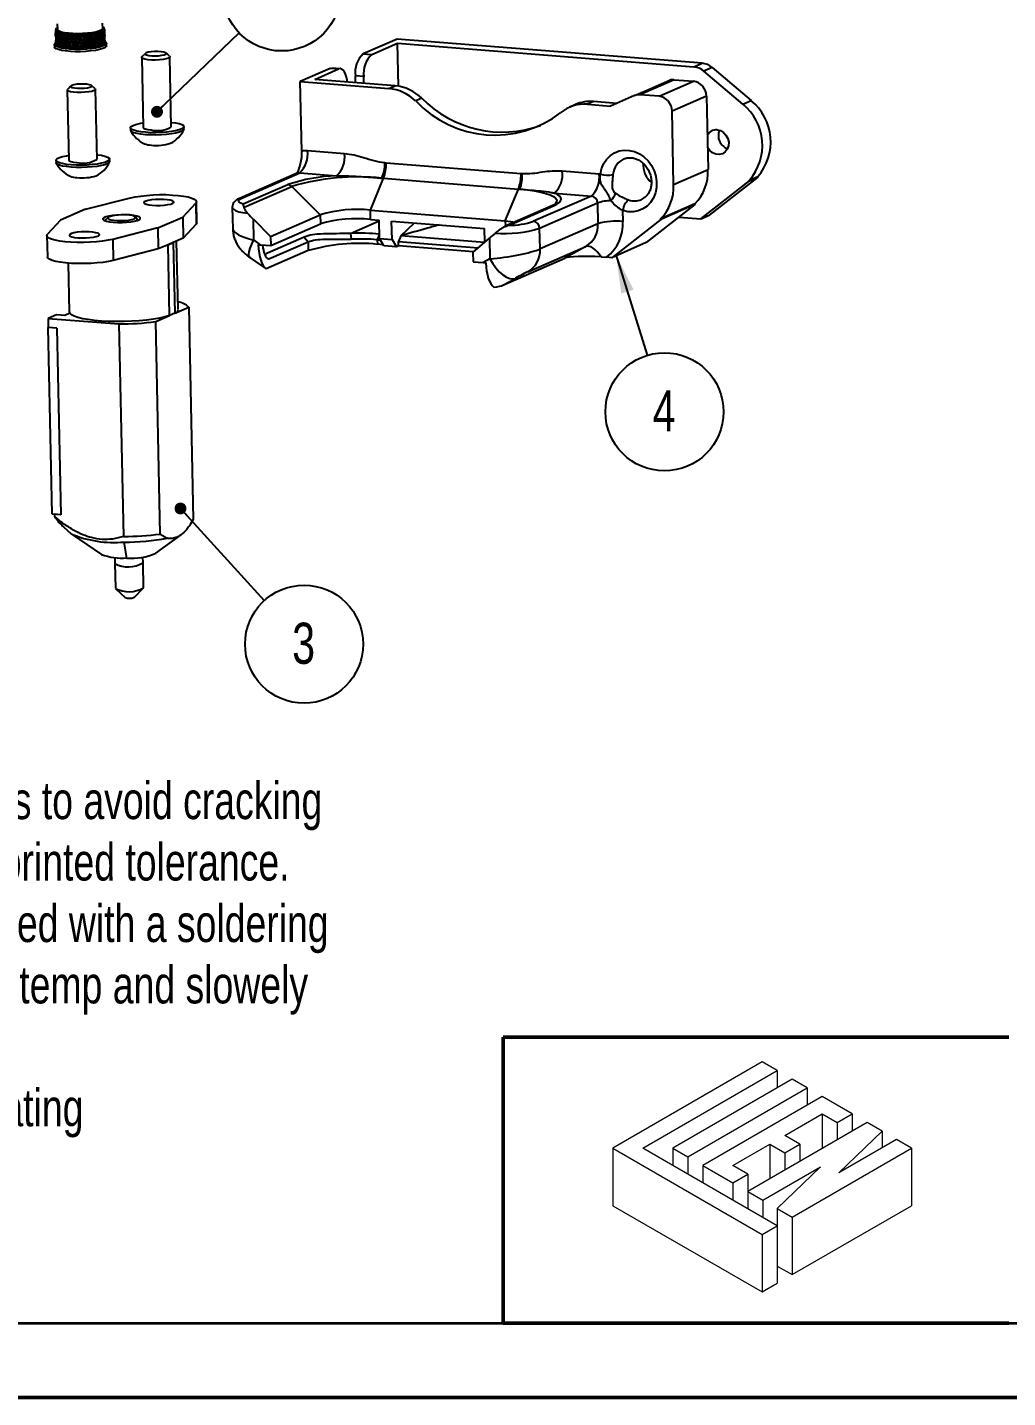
# Model space of a CAD drawing. Header units: millimetres. Extents: x 0 to 279, y 0 to 216.
# Drawn here: x 82.6 to 166.1, y 0 to 116.7 of the extents above; entities that cross this region are included whole.
import ezdxf

# ---------------------------------------------------------------- set-up
doc = ezdxf.new("R2010")
doc.units = ezdxf.units.MM
doc.layers.add('PAGE_BORDER', color=7, linetype='Continuous')
doc.layers.add('TITLE_BLOCK_BORDER', color=7, linetype='Continuous')
doc.styles.add('SLDTEXTSTYLE0', font='TXT', dxfattribs={"width": 0.75})
doc.dimstyles.new('SLDDIMSTYLE0', dxfattribs={"dimtxt": 0.18, "dimasz": 1.016, "dimexe": 0, "dimexo": 0.0625, "dimgap": 0, "dimtad": 0, "dimtih": 1, "dimtoh": 1, "dimdec": 0, "dimrnd": 1e-09, "dimzin": 0, "dimdsep": 46, "dimtxsty": 'Standard', "dimblk1": 'DOT', "dimblk2": 'DOT', "dimsah": 1, "dimcen": 0.09, "dimadec": 0, "dimazin": 0, "dimtfac": 1.016, "dimtdec": 0, "dimtofl": 0, "dimtmove": 0, "dimatfit": 3, "dimldrblk": 'DOT', "dimfxl": 1, "dimfrac": 2, "dimtolj": 1, "dimtzin": 0, "dimarcsym": 0})
doc.dimstyles.new('SLDDIMSTYLE1', dxfattribs={"dimtxt": 0.18, "dimasz": 3.302, "dimexe": 0, "dimexo": 0.0625, "dimgap": 0, "dimtad": 0, "dimtih": 1, "dimtoh": 1, "dimdec": 0, "dimrnd": 1e-09, "dimzin": 0, "dimdsep": 46, "dimtxsty": 'Standard', "dimsah": 1, "dimcen": 0.09, "dimadec": 0, "dimazin": 0, "dimtfac": 3.302, "dimtdec": 0, "dimtofl": 0, "dimtmove": 0, "dimatfit": 3, "dimfxl": 1, "dimfrac": 2, "dimtolj": 1, "dimtzin": 0, "dimarcsym": 0})

# ---------------------------------------------------------------- blocks, each defined once
blk = doc.blocks.new('Lien3D Logo')
at = {"color": 7, "linetype": 'Continuous', "lineweight": 18}
for p, q in [((10.607, 16.329), (0, 10.206)), ((2.128, 10.206), (11.67, 15.715)), ((11.67, 15.715), (10.607, 16.329)), ((11.67, 15.715), (11.67, 14.486)), ((12.734, 15.101), (4.255, 10.206)), ((13.798, 14.486), (12.734, 15.101)), ((5.319, 9.592), (13.798, 14.486)), ((14.862, 13.872), (6.383, 8.977)), ((13.798, 14.486), (13.798, 13.258)), ((16.99, 12.644), (14.862, 13.872)), ((18.054, 12.03), (9.575, 7.135)), ((12.218, 11.118), (14.862, 12.644)), ((14.862, 12.644), (15.926, 12.03)), ((14.862, 12.644), (14.862, 10.187)), ((15.926, 12.03), (16.99, 12.644)), ((15.926, 12.03), (15.926, 10.801)), ((16.99, 12.644), (16.99, 11.416)), ((19.118, 11.416), (18.054, 12.03)), ((13.282, 10.504), (12.218, 11.118)), ((16.039, 8.447), (19.118, 11.416)), ((20.149, 10.82), (16.039, 8.447)), ((19.118, 11.416), (19.118, 10.224)), ((21.213, 10.206), (20.149, 10.82)), ((0, 10.206), (0, 6.123)), ((0, 10.206), (10.607, 4.083)), ((11.67, 4.697), (2.128, 10.206)), ((4.255, 10.206), (4.255, 8.977)), ((4.255, 10.206), (5.319, 9.592)), ((8.511, 8.977), (11.155, 10.504)), ((11.155, 10.504), (12.218, 9.889)), ((11.155, 10.504), (11.155, 8.047)), ((12.218, 9.889), (13.282, 10.504)), ((12.218, 9.889), (12.218, 8.661)), ((12.734, 5.311), (21.213, 10.206)), ((13.282, 10.504), (13.282, 9.275)), ((21.213, 10.206), (21.213, 6.123)), ((5.319, 9.592), (5.319, 8.363)), ((6.383, 8.977), (8.511, 7.749)), ((6.383, 8.977), (6.383, 7.749)), ((9.575, 8.363), (8.511, 8.977)), ((10.639, 6.521), (14.749, 8.893)), ((14.749, 8.893), (11.67, 5.925)), ((8.511, 7.749), (9.575, 8.363)), ((9.575, 8.363), (9.575, 7.135)), ((8.511, 7.749), (8.511, 6.521)), ((9.575, 7.135), (10.639, 6.521)), ((9.575, 7.135), (9.575, 5.907)), ((0, 6.123), (10.607, 0)), ((10.639, 6.521), (10.639, 5.293)), ((11.67, 5.925), (12.734, 5.311)), ((11.67, 5.925), (11.67, 4.697)), ((12.734, 1.228), (21.213, 6.123)), ((12.734, 5.311), (12.734, 1.228)), ((10.607, 4.083), (11.67, 4.697)), ((10.607, 4.083), (10.607, 0)), ((11.67, 4.697), (11.67, 0.614)), ((11.67, 1.842), (12.734, 1.228)), ((10.607, 0), (11.67, 0.614))]:
    blk.add_line(p, q, dxfattribs=at)
blk = doc.blocks.new('SW_NOTE_54')
at = {"layer": 'TITLE_BLOCK_BORDER', "color": 0, "char_height": 3.175, "attachment_point": 1, "style": 'SLDTEXTSTYLE0'}
for s, insert in [('\\LNotes:', (0, 4.09)), ('* Take care pressing in Part# 6 (2032N24)bushings to avoid cracking', (0, -1.14)), ('the plastic. Should be a press fit depending on printed tolerance.', (3.57, -6.37)), ('* Part# 9 (94180A333) heat set inserts to be installed with a soldering', (0, -11.61)), ('iron. Place insert onto soldering iron tip at a low temp and slowely', (3.57, -16.84)), ('press into the hole until flush.', (3.57, -22.07)), ('* Part# 5 (430200801) has associated pins and mating', (0, -27.31)), ('connector (See overall printer BOM)', (2.38, -32.54))]:
    blk.add_mtext(s, dxfattribs=dict(at, insert=insert))
blk = doc.blocks.new('SW_NOTE_56')
at = {"layer": 'TITLE_BLOCK_BORDER', "color": 0}
blk.add_circle((1.48, -4.81), 5.03, dxfattribs=at)
at = {"layer": 'TITLE_BLOCK_BORDER', "color": 0, "insert": (1.45, -2.98), "char_height": 3.5, "attachment_point": 2, "style": 'SLDTEXTSTYLE0'}
blk.add_mtext('4', dxfattribs=at)
blk = doc.blocks.new('SW_NOTE_63')
at = {"layer": 'TITLE_BLOCK_BORDER', "color": 0}
blk.add_circle((3.39, -3.72), 5.03, dxfattribs=at)
at = {"layer": 'TITLE_BLOCK_BORDER', "color": 0, "insert": (3.35, -1.89), "char_height": 3.5, "attachment_point": 2, "style": 'SLDTEXTSTYLE0'}
blk.add_mtext('3', dxfattribs=at)
blk = doc.blocks.new('_DOT')
at = {"color": 0, "linetype": 'ByBlock', "lineweight": -2}
blk.add_line((-0.5, 0), (-1, 0), dxfattribs=at)
at = {"color": 0, "linetype": 'ByBlock', "const_width": 0.5}
blk.add_lwpolyline([(-0.25, 0, 1), (0.25, 0, 1)], format="xyb", close=True, dxfattribs=at)
blk = doc.blocks.new('SW_NOTE_64')
at = {"layer": 'TITLE_BLOCK_BORDER', "color": 0}
blk.add_circle((3.63, 3.49), 5.03, dxfattribs=at)
at = {"layer": 'TITLE_BLOCK_BORDER', "color": 0, "insert": (3.56, 5.31), "char_height": 3.5, "attachment_point": 2, "style": 'SLDTEXTSTYLE0'}
blk.add_mtext('10', dxfattribs=at)

msp = doc.modelspace()

# ---------------------------------------------------------------- linework, layer by layer
at = {"color": 7, "linetype": 'Continuous', "lineweight": 25}
for p, q in [((85.11, 117.03), (85.12, 116.56)), ((88.98, 116.64), (88.97, 117.09)), ((84.96, 116.57), (85.07, 116.59)), ((84.96, 116.55), (84.96, 116.42)), ((85.07, 116.52), (84.96, 116.54)), ((84.96, 116.54), (84.96, 116.42)), ((84.97, 115.94), (84.98, 115.57)), ((85.07, 116.59), (84.98, 116.62)), ((84.98, 116.5), (85.07, 116.52)), ((85.13, 116.46), (85, 116.47)), ((85.01, 116.65), (85.12, 116.66)), ((85.05, 116.43), (85.13, 116.46)), ((85.12, 116.67), (85.06, 116.69)), ((85.24, 116.39), (85.11, 116.4)), ((85.19, 116.36), (85.24, 116.39)), ((85.42, 116.33), (85.27, 116.34)), ((85.39, 116.3), (85.42, 116.33)), ((85.64, 116.28), (85.49, 116.28)), ((85.58, 116.06), (85.56, 116)), ((85.58, 116.06), (85.64, 116.28)), ((85.6, 115.21), (85.9, 116.24)), ((85.64, 116.25), (85.64, 116.28)), ((85.9, 116.24), (85.76, 116.23)), ((85.79, 114.99), (86.2, 116.21)), ((85.92, 116.21), (85.9, 116.24)), ((86.2, 116.21), (86.06, 116.2)), ((86.08, 114.96), (86.52, 116.2)), ((86.25, 116.19), (86.2, 116.21)), ((86.39, 114.93), (86.86, 116.19)), ((86.52, 116.2), (86.4, 116.18)), ((86.6, 116.17), (86.52, 116.2)), ((86.72, 114.92), (87.21, 116.2)), ((86.86, 116.19), (86.75, 116.17)), ((86.96, 116.17), (86.86, 116.19)), ((87.07, 114.92), (87.55, 116.21)), ((87.21, 116.2), (87.12, 116.17)), ((87.32, 116.18), (87.21, 116.2)), ((87.41, 114.93), (87.88, 116.24)), ((87.55, 116.21), (87.48, 116.19)), ((87.68, 116.2), (87.55, 116.21)), ((87.75, 114.96), (88.18, 116.29)), ((87.88, 116.24), (87.83, 116.22)), ((88.01, 116.24), (87.88, 116.24)), ((88.06, 114.99), (88.37, 116.08)), ((88.18, 116.29), (88.15, 116.26)), ((88.32, 116.28), (88.18, 116.29)), ((88.59, 116.34), (88.44, 116.34)), ((88.44, 116.34), (88.44, 116.31)), ((88.81, 116.4), (88.67, 116.39)), ((88.67, 116.39), (88.69, 116.37)), ((88.98, 116.47), (88.84, 116.46)), ((88.84, 116.46), (88.89, 116.43)), ((89.09, 116.55), (88.96, 116.53)), ((88.96, 116.53), (89.04, 116.5)), ((88.98, 116.74), (89.1, 116.73)), ((89.12, 116.69), (89.03, 116.67)), ((89.03, 116.67), (89.14, 116.65)), ((89.14, 116.62), (89.03, 116.6)), ((89.03, 116.6), (89.12, 116.58)), ((89.14, 116.51), (89.14, 116.64)), ((89.16, 115.66), (89.15, 116.03)), ((89.16, 115.66), (89.17, 115.35)), ((114.07, 115.75), (111.17, 114.48)), ((140.05, 113.68), (114.07, 115.75)), ((84.85, 115.28), (84.86, 115.08)), ((85.15, 115.16), (85.08, 115.16)), ((85.35, 115.09), (85.21, 115.1)), ((85.55, 115.04), (85.4, 115.04)), ((85.59, 115.21), (85.58, 115.15)), ((85.79, 114.99), (85.65, 114.99)), ((85.8, 114.96), (85.79, 114.99)), ((86.08, 114.96), (85.93, 114.95)), ((86.11, 114.93), (86.08, 114.96)), ((86.39, 114.93), (86.26, 114.92)), ((86.45, 114.91), (86.39, 114.93)), ((86.72, 114.92), (86.6, 114.9)), ((86.81, 114.9), (86.72, 114.92)), ((87.07, 114.92), (86.96, 114.9)), ((87.17, 114.9), (87.07, 114.92)), ((87.41, 114.93), (87.33, 114.91)), ((87.53, 114.92), (87.41, 114.93)), ((87.75, 114.96), (87.68, 114.93)), ((87.88, 114.95), (87.75, 114.96)), ((88.06, 114.99), (88.02, 114.96)), ((88.2, 114.99), (88.06, 114.99)), ((88.35, 115.04), (88.33, 115.01)), ((88.35, 115.04), (88.39, 115.23)), ((88.49, 115.04), (88.35, 115.04)), ((88.74, 115.1), (88.59, 115.09)), ((88.93, 115.17), (88.83, 115.16)), ((89.07, 115.24), (89, 115.23)), ((89.3, 115.17), (89.3, 115.37)), ((92.61, 114.52), (92.32, 114.23)), ((94.67, 114.28), (94.37, 114.56)), ((111.17, 114.48), (111.89, 114.43)), ((111.89, 114.43), (114.09, 115.39)), ((114.16, 111.73), (114.09, 115.39)), ((114.09, 115.39), (139.34, 113.37)), ((92.3, 114.18), (92.42, 108.21)), ((94.82, 108.26), (94.69, 114.23)), ((108.35, 113.25), (105.8, 112.14)), ((109.07, 113.2), (108.35, 113.25)), ((109.23, 113.22), (108.51, 113.28)), ((139.34, 113.37), (140.05, 113.68)), ((140.89, 113.32), (140.19, 113.01)), ((140.89, 113.32), (144.21, 110.5)), ((105.93, 106.19), (105.8, 112.14)), ((105.8, 112.14), (113.35, 111.54)), ((107.05, 112.31), (109.07, 113.2)), ((113.88, 111.77), (107.05, 112.31)), ((111.21, 112.55), (110.5, 112.61)), ((110.51, 112.04), (110.5, 112.61)), ((111.23, 111.98), (111.21, 112.55)), ((137.66, 112.28), (134.74, 111)), ((134.89, 111.19), (137.29, 112.23)), ((136.38, 110.87), (139.3, 112.15)), ((137.66, 112.28), (139.3, 112.15)), ((143.51, 110.19), (140.19, 113.01)), ((85.96, 111.41), (86.09, 105.44)), ((86.27, 111.75), (85.98, 111.46)), ((88.33, 111.51), (88.03, 111.79)), ((88.49, 105.49), (88.36, 111.46)), ((113.35, 111.54), (113.88, 111.77)), ((134.29, 110.93), (132.24, 110.03)), ((134.29, 110.93), (134.81, 111.16)), ((136.38, 110.87), (134.74, 111)), ((116.16, 110.71), (115.64, 110.48)), ((129.27, 110.17), (128.74, 109.94)), ((130.79, 110.42), (130.26, 110.19)), ((130.26, 110.19), (132.24, 110.03)), ((132.77, 110.26), (130.79, 110.42)), ((140.4, 110.89), (137.48, 109.61)), ((140.4, 110.89), (140.54, 104.62)), ((143.51, 110.19), (144.21, 110.5)), ((137.61, 103.35), (137.48, 109.61)), ((91.34, 108.19), (91.35, 107.99)), ((95.9, 108.09), (95.9, 108.28)), ((85.01, 105.42), (85.01, 105.22)), ((89.57, 105.32), (89.56, 105.51)), ((109.57, 105.97), (106.43, 106.23)), ((113.12, 105.18), (113.01, 105.19)), ((124.61, 104.27), (113.12, 105.18)), ((105.54, 104.32), (100.62, 102.16)), ((100.83, 102.2), (105.76, 104.35)), ((105.76, 104.35), (108.9, 104.1)), ((124.71, 104.26), (124.61, 104.27)), ((131.28, 104.24), (128.13, 104.49)), ((137.61, 103.35), (140.54, 104.62)), ((144.78, 103.97), (140.63, 100.74)), ((144.07, 103.73), (144.78, 104.04)), ((144.07, 103.67), (144.78, 103.97)), ((144.78, 104.04), (144.78, 103.97)), ((104.75, 103.34), (100.95, 101.68)), ((101.02, 101.41), (105.08, 103.18)), ((107.5, 100.78), (105.08, 103.18)), ((111.78, 101.16), (112.9, 103.89)), ((112.77, 103.9), (112.9, 103.89)), ((112.9, 103.89), (124.39, 102.97)), ((123.27, 100.25), (124.39, 102.97)), ((124.39, 102.97), (124.52, 102.96)), ((139.93, 100.43), (144.07, 103.67)), ((144.07, 103.67), (144.07, 103.73)), ((87.5, 101.24), (91.35, 102.21)), ((95.79, 100.58), (96.9, 101.77)), ((96.9, 101.77), (96.94, 99.97)), ((96.99, 100.1), (96.96, 101.9)), ((130.61, 102.37), (125.68, 100.22)), ((126.19, 99.63), (131.12, 101.78)), ((127.46, 102.62), (130.61, 102.37)), ((127.52, 101.7), (127.49, 101.68)), ((131.12, 101.78), (131.16, 100.01)), ((139.43, 101.64), (135.28, 98.4)), ((139.43, 101.7), (136.51, 100.42)), ((139.43, 101.64), (136.51, 100.36)), ((139.43, 101.7), (139.43, 101.64)), ((87.5, 101.24), (85.39, 100.32)), ((89.43, 100.55), (89.19, 100.31)), ((91.87, 100.48), (91.74, 100.6)), ((93.67, 99.66), (95.79, 100.58)), ((95.79, 100.58), (95.82, 98.78)), ((100.01, 101.39), (100.05, 99.58)), ((103.28, 98.93), (107.5, 100.78)), ((107.5, 100.78), (107.52, 99.99)), ((111.78, 101.16), (123.27, 100.25)), ((111.8, 100.38), (111.78, 101.16)), ((127.17, 101.5), (123.21, 99.77)), ((123.59, 99.88), (127.39, 101.54)), ((133.3, 100.21), (133.28, 101.14)), ((136.51, 100.36), (136.51, 100.42)), ((138.07, 100.58), (139.93, 100.43)), ((139.93, 100.43), (140.63, 100.74)), ((85.39, 100.32), (84.28, 99.12)), ((93.67, 99.66), (89.83, 98.68)), ((93.67, 99.66), (93.71, 97.86)), ((96.94, 99.97), (95.82, 98.78)), ((101.81, 100.39), (103.28, 98.93)), ((101.85, 98.63), (101.81, 100.39)), ((103.29, 98.15), (107.52, 99.99)), ((111.8, 100.38), (112.52, 100.32)), ((112.55, 98.76), (112.52, 100.32)), ((113.59, 100.24), (121.49, 99.61)), ((113.63, 98.67), (113.59, 100.24)), ((121.52, 98.43), (121.49, 99.61)), ((126.23, 97.86), (126.19, 99.63)), ((131.16, 100.01), (126.23, 97.86)), ((136.51, 100.36), (132.36, 97.12)), ((84.22, 99), (84.26, 97.2)), ((89.83, 98.68), (89.87, 96.88)), ((94.54, 98.22), (93.71, 97.86)), ((94.99, 98.41), (94.54, 98.22)), ((94.54, 98.22), (94.99, 98.41)), ((94.54, 98.22), (94.54, 98.22)), ((94.67, 92.19), (94.54, 98.22)), ((94.66, 92.19), (94.54, 98.22)), ((95.82, 98.78), (94.99, 98.41)), ((94.99, 98.41), (94.99, 98.41)), ((94.99, 98.41), (95.12, 92.39)), ((95.39, 92.72), (95.27, 98.54)), ((102.43, 98.22), (101.85, 98.63)), ((102.43, 98.22), (103.29, 98.15)), ((106.14, 98.88), (102.77, 97.4)), ((103.12, 97.01), (106.47, 98.48)), ((103.28, 98.93), (103.29, 98.15)), ((106.14, 98.88), (106.47, 98.48)), ((106.47, 98.48), (106.49, 97.73)), ((110.09, 99.18), (110.13, 98.7)), ((112.37, 98.65), (112.38, 98.26)), ((112.37, 98.65), (112.62, 98.63)), ((112.86, 98.22), (112.38, 98.26)), ((112.55, 98.76), (113.63, 98.67)), ((112.92, 98.13), (112.55, 98.76)), ((113.99, 98.04), (112.92, 98.13)), ((113.63, 98.67), (113.99, 98.04)), ((114.17, 98.12), (113.99, 98.04)), ((114.36, 98.99), (114.16, 98.51)), ((114.16, 98.51), (120.98, 97.97)), ((114.17, 98.12), (114.16, 98.51)), ((120.57, 97.61), (114.17, 98.12)), ((121.51, 98.42), (114.36, 98.99)), ((120.51, 97.56), (121.92, 98.78)), ((121.92, 98.78), (121.96, 97.02)), ((125.2, 95.91), (130.12, 98.06)), ((130.12, 98.06), (128.35, 97.08)), ((135.28, 98.4), (132.36, 97.12)), ((93.71, 97.86), (89.87, 96.88)), ((101.53, 97.12), (102.89, 96.17)), ((106.49, 97.73), (102.9, 96.16)), ((120.51, 97.56), (120.53, 96.77)), ((121.96, 97.02), (121.39, 96.71)), ((123.07, 94.77), (128.35, 97.08)), ((131.44, 97.19), (131.89, 97.16)), ((132.36, 97.12), (131.89, 97.16)), ((86.03, 96.65), (86.12, 92.52)), ((120.53, 96.77), (121.39, 96.71)), ((123.07, 94.77), (124.14, 95.36)), ((85.03, 92.26), (84.33, 91.95)), ((85.75, 92.2), (85.03, 92.26)), ((86.17, 92.38), (85.75, 92.2)), ((95.12, 92.39), (94.67, 92.19)), ((95.12, 92.39), (96.3, 92.9)), ((96.3, 92.9), (96.69, 74.8)), ((84.33, 91.95), (90.36, 91.47)), ((84.33, 91.95), (84.34, 91.17)), ((84.68, 75.27), (84.34, 91.17)), ((85.06, 91.11), (84.34, 91.17)), ((85.06, 91.11), (85.4, 75.21)), ((90.36, 91.47), (90.75, 73.37)), ((93.49, 91.67), (94.66, 92.19)), ((93.87, 73.57), (93.49, 91.67)), ((94.67, 92.19), (94.66, 92.19)), ((85.4, 75.21), (84.68, 75.27)), ((85.4, 75.21), (84.86, 75.26)), ((84.86, 75.26), (84.86, 75.1)), ((85.63, 74.19), (86.29, 73.59)), ((86.37, 73.53), (88.88, 71.84)), ((91.02, 71.53), (90.8, 72.89)), ((93.51, 71.94), (95.66, 73.52)), ((90, 71.57), (90.01, 71.06)), ((92.41, 71.11), (92.4, 71.62)), ((90.01, 71.06), (90.06, 68.95)), ((92.45, 69), (92.41, 71.11)), ((90.08, 68.9), (90.88, 68.16)), ((91.66, 68.18), (92.43, 68.95))]:
    msp.add_line(p, q, dxfattribs=at)
at = {"color": 8, "linetype": 'Continuous', "lineweight": 25}
for p, q in [((110.09, 99.18), (112.52, 100.25)), ((114.36, 98.99), (115.54, 100.08)), ((123.27, 100.25), (123.28, 99.8)), ((112.54, 99.07), (112.37, 98.65))]:
    msp.add_line(p, q, dxfattribs=at)
at = {"color": 7, "linetype": 'Continuous', "lineweight": 50}
msp.add_line((0, 0), (279.4, 0), dxfattribs=at)
at = {"color": 7, "linetype": 'Continuous', "lineweight": 25, "flags": 128}
for points in [[(88.98, 116.64), (88.96, 116.57), (88.84, 116.49), (88.65, 116.41), (88.38, 116.34), (88.05, 116.28), (87.67, 116.24), (87.26, 116.21), (86.84, 116.2), (86.43, 116.21), (86.06, 116.24), (85.72, 116.28), (85.45, 116.34), (85.26, 116.41), (85.14, 116.49), (85.12, 116.56)], [(89.16, 115.53), (89.23, 115.49), (89.3, 115.4), (89.28, 115.3), (89.17, 115.21), (88.97, 115.13), (88.7, 115.05), (88.36, 114.98), (87.97, 114.93), (87.54, 114.89), (87.09, 114.87), (86.64, 114.87), (86.21, 114.89), (85.82, 114.93), (85.47, 114.98), (85.2, 115.05), (85, 115.12), (84.88, 115.21), (84.86, 115.3), (84.92, 115.39), (84.98, 115.43)], [(89.3, 115.17), (89.28, 115.11), (89.17, 115.01), (88.98, 114.93), (88.7, 114.85), (88.36, 114.78), (87.97, 114.73), (87.54, 114.69), (87.09, 114.67), (86.65, 114.67), (86.22, 114.69), (85.82, 114.73), (85.48, 114.78), (85.2, 114.85), (85, 114.92), (84.89, 115.01), (84.86, 115.08)], [(92.68, 114.56), (92.6, 114.5), (92.61, 114.44), (92.72, 114.39), (92.91, 114.35), (93.16, 114.32), (93.45, 114.31), (93.74, 114.33), (94.01, 114.36), (94.22, 114.41), (94.35, 114.46), (94.39, 114.52), (94.33, 114.58), (94.18, 114.63), (93.95, 114.67), (93.67, 114.68), (93.38, 114.68), (93.09, 114.66), (92.85, 114.62), (92.68, 114.56)], [(94.67, 114.28), (94.69, 114.26), (94.68, 114.19), (94.57, 114.12), (94.38, 114.06), (94.12, 114.01), (93.8, 113.97), (93.46, 113.96), (93.13, 113.96), (92.82, 113.99), (92.57, 114.03), (92.39, 114.09), (92.3, 114.15), (92.31, 114.22), (92.32, 114.23)], [(108.35, 113.25), (108.49, 113.28), (108.51, 113.28)], [(109.8, 112.09), (109.79, 112.24), (109.74, 112.51), (109.67, 112.76), (109.58, 112.95), (109.47, 113.1), (109.34, 113.19), (109.21, 113.23), (109.07, 113.2)], [(88.33, 111.51), (88.35, 111.49), (88.34, 111.42), (88.24, 111.35), (88.04, 111.29), (87.78, 111.24), (87.47, 111.21), (87.13, 111.19), (86.79, 111.2), (86.48, 111.22), (86.23, 111.26), (86.05, 111.32), (85.97, 111.38), (85.98, 111.45), (85.98, 111.46)], [(86.34, 111.79), (86.26, 111.74), (86.27, 111.67), (86.38, 111.62), (86.57, 111.58), (86.82, 111.55), (87.11, 111.55), (87.41, 111.56), (87.67, 111.59), (87.88, 111.64), (88.01, 111.7), (88.05, 111.76), (87.99, 111.81), (87.84, 111.86), (87.61, 111.9), (87.34, 111.91), (87.04, 111.91), (86.76, 111.89), (86.52, 111.85), (86.34, 111.79)], [(92.62, 107.8), (92.23, 107.84), (91.89, 107.9), (91.63, 107.97), (91.45, 108.05), (91.35, 108.14), (91.35, 108.24), (91.45, 108.33), (91.63, 108.42), (91.89, 108.5), (92.23, 108.57), (92.41, 108.6)], [(94.81, 108.66), (94.83, 108.65), (95.19, 108.6), (95.49, 108.54), (95.72, 108.46), (95.85, 108.37), (95.9, 108.28), (95.85, 108.19), (95.72, 108.09), (95.49, 108.01), (95.19, 107.93), (94.83, 107.86), (94.41, 107.81), (93.97, 107.78), (93.51, 107.77), (93.05, 107.77), (92.62, 107.8)], [(92.62, 107.6), (92.23, 107.64), (91.9, 107.7), (91.63, 107.77), (91.45, 107.86), (91.36, 107.95), (91.35, 107.99)], [(92.42, 108.21), (92.46, 108.15), (92.59, 108.09), (92.81, 108.04), (93.09, 108)], [(95.9, 108.09), (95.9, 108.09), (95.86, 107.99), (95.72, 107.9), (95.5, 107.81), (95.2, 107.74), (94.83, 107.67), (94.42, 107.62), (93.97, 107.59), (93.51, 107.57), (93.05, 107.58), (92.62, 107.6)], [(141.31, 108.02), (141.59, 107.95), (141.86, 107.79), (142.07, 107.56), (142.22, 107.27), (142.3, 106.96), (142.28, 106.65), (142.18, 106.36), (142.01, 106.13), (141.77, 105.97), (141.5, 105.9), (141.21, 105.93), (140.93, 106.04), (140.69, 106.24), (140.5, 106.5), (140.5, 106.51)], [(131.38, 104.23), (131.47, 104.69), (131.64, 105.12), (131.89, 105.49), (132.2, 105.81), (132.56, 106.05), (132.96, 106.21), (133.39, 106.28), (133.83, 106.26), (134.27, 106.16), (134.69, 105.97), (135.08, 105.7), (135.43, 105.37), (135.72, 104.97), (135.94, 104.53), (136.09, 104.06), (136.16, 103.58), (136.15, 103.1), (136.06, 102.64), (135.89, 102.21), (135.65, 101.83), (135.35, 101.52), (134.99, 101.27), (134.59, 101.11), (134.16, 101.03), (133.72, 101.04), (133.28, 101.14)], [(86.29, 104.83), (85.89, 104.88), (85.56, 104.93), (85.3, 105.01), (85.11, 105.09), (85.02, 105.18), (85.01, 105.22)], [(86.28, 105.03), (85.89, 105.07), (85.56, 105.13), (85.29, 105.2), (85.11, 105.28), (85.02, 105.37), (85.02, 105.47), (85.11, 105.56), (85.29, 105.65), (85.56, 105.73), (85.89, 105.81), (86.08, 105.84)], [(86.09, 105.44), (86.13, 105.38), (86.26, 105.32), (86.48, 105.27), (86.76, 105.24)], [(88.48, 105.89), (88.49, 105.89), (88.86, 105.84), (89.16, 105.77), (89.38, 105.69), (89.52, 105.61), (89.56, 105.51), (89.52, 105.42), (89.38, 105.33), (89.16, 105.24), (88.86, 105.16), (88.49, 105.1), (88.08, 105.05), (87.63, 105.01), (87.17, 105), (86.71, 105), (86.28, 105.03)], [(89.57, 105.32), (89.57, 105.32), (89.52, 105.22), (89.38, 105.13), (89.16, 105.04), (88.86, 104.97), (88.5, 104.9), (88.08, 104.85), (87.64, 104.82), (87.17, 104.81), (86.72, 104.81), (86.29, 104.83)], [(91.35, 102.21), (91.75, 102.3), (92.22, 102.37), (92.72, 102.43), (93.27, 102.47), (93.82, 102.49), (94.37, 102.49), (94.91, 102.46), (95.41, 102.42), (95.86, 102.37), (96.25, 102.29), (96.56, 102.2), (96.78, 102.11), (96.92, 102), (96.96, 101.89), (96.9, 101.77)], [(93.19, 101.59), (93.52, 101.57), (93.87, 101.57), (94.21, 101.6), (94.52, 101.64), (94.77, 101.69), (94.94, 101.76), (95.03, 101.83), (95.02, 101.9), (94.92, 101.96), (94.73, 102.02), (94.47, 102.06), (94.16, 102.09), (93.82, 102.09), (93.47, 102.08), (93.14, 102.05), (92.86, 102), (92.65, 101.94), (92.52, 101.87), (92.48, 101.8), (92.53, 101.73), (92.68, 101.67), (92.9, 101.62), (93.19, 101.59)], [(100.95, 101.68), (100.8, 101.74), (100.68, 101.8), (100.6, 101.86), (100.56, 101.93), (100.57, 102), (100.61, 102.07), (100.7, 102.13), (100.83, 102.2)], [(127.39, 101.54), (127.65, 101.67), (127.85, 101.81), (127.97, 101.95), (128.02, 102.09), (127.99, 102.23), (127.89, 102.36), (127.71, 102.5), (127.46, 102.62)], [(134.87, 102.09), (134.9, 102.1), (134.91, 102.1)], [(89.88, 100.14), (90.25, 100.12), (90.63, 100.12), (91.01, 100.14), (91.37, 100.18), (91.68, 100.23), (91.93, 100.3), (92.1, 100.37), (92.18, 100.45), (92.17, 100.53), (92.07, 100.6), (91.88, 100.67), (91.62, 100.72), (91.29, 100.76), (90.93, 100.77), (90.54, 100.77), (90.16, 100.75), (89.81, 100.72), (89.5, 100.66), (89.25, 100.6), (89.08, 100.52), (89, 100.45), (89.01, 100.37), (89.11, 100.29), (89.3, 100.23), (89.56, 100.18), (89.88, 100.14)], [(89.53, 100.61), (89.42, 100.54), (89.42, 100.47), (89.5, 100.41), (89.67, 100.35), (89.92, 100.31), (90.22, 100.29), (90.55, 100.28), (90.89, 100.3), (91.2, 100.33), (91.46, 100.38), (91.65, 100.44)], [(91.65, 100.44), (91.75, 100.51), (91.76, 100.58), (91.67, 100.64), (91.5, 100.7), (91.25, 100.74), (90.95, 100.76), (90.62, 100.77), (90.29, 100.75), (89.98, 100.72), (89.72, 100.67), (89.53, 100.61)], [(86.86, 98.82), (87.19, 98.8), (87.54, 98.81), (87.88, 98.83), (88.18, 98.87), (88.43, 98.92), (88.61, 98.99), (88.69, 99.06), (88.68, 99.13), (88.58, 99.2), (88.4, 99.25), (88.14, 99.3), (87.82, 99.32), (87.48, 99.33), (87.13, 99.31), (86.81, 99.28), (86.53, 99.23), (86.31, 99.17), (86.18, 99.1), (86.14, 99.03), (86.2, 98.96), (86.34, 98.9), (86.57, 98.85), (86.86, 98.82)], [(96.99, 100.1), (96.99, 100.08), (96.94, 99.97)], [(123.27, 100.25), (123.75, 100.2), (124.08, 100.15)], [(89.83, 98.68), (89.43, 98.6), (88.96, 98.52), (88.45, 98.47), (87.91, 98.43), (87.36, 98.41), (86.8, 98.41), (86.27, 98.43), (85.77, 98.47), (85.32, 98.53), (84.93, 98.6), (84.62, 98.69), (84.4, 98.79), (84.26, 98.9), (84.22, 99.01), (84.28, 99.12)], [(131.44, 97.19), (131.28, 97.42), (131.11, 97.62), (130.93, 97.79), (130.75, 97.93), (130.58, 98.03), (130.41, 98.08), (130.26, 98.1), (130.12, 98.06)], [(89.87, 96.88), (89.46, 96.79), (89, 96.72), (88.49, 96.67), (87.95, 96.63), (87.39, 96.61), (86.84, 96.61), (86.31, 96.63), (85.81, 96.67), (85.36, 96.73), (84.97, 96.8), (84.66, 96.89), (84.43, 96.99), (84.3, 97.1), (84.26, 97.2)], [(121.96, 97.02), (122.2, 96.62), (122.47, 96.25), (122.76, 95.92), (123.06, 95.66), (123.36, 95.46), (123.65, 95.35), (123.91, 95.31), (124.14, 95.36)], [(94.67, 92.19), (94.28, 92.07), (93.81, 91.97), (93.29, 91.88), (92.71, 91.8), (92.09, 91.74), (91.45, 91.7), (90.79, 91.67), (90.13, 91.67), (89.48, 91.68), (88.86, 91.72), (88.28, 91.77), (87.74, 91.84), (87.27, 91.92), (86.87, 92.02), (86.55, 92.13), (86.31, 92.25), (86.17, 92.38)]]:
    msp.add_lwpolyline(points, dxfattribs=at)
at = {"color": 8, "linetype": 'Continuous', "lineweight": 25, "flags": 128}
for points in [[(124.52, 102.96), (125.16, 102.89), (125.75, 102.81), (126.27, 102.71), (126.72, 102.6), (127.09, 102.47), (127.37, 102.33), (127.56, 102.19), (127.65, 102.04), (127.64, 101.88), (127.54, 101.73), (127.52, 101.7)], [(100.01, 101.39), (100.02, 101.35), (100.11, 101.24), (100.29, 101.14), (100.56, 101.04), (100.91, 100.96), (101.33, 100.9)], [(101.53, 97.12), (101.46, 97.21), (101.43, 97.38), (101.45, 97.62), (101.53, 97.92), (101.67, 98.26), (101.85, 98.63)]]:
    msp.add_lwpolyline(points, dxfattribs=at)
at = {"color": 7, "linetype": 'Continuous', "lineweight": 25}
for centre, radius, start, end in [((85.05, 116.55), 0.0883, 167.6419, 188.7257), ((85.15, 116.5), 0.207, 132.6783, 144.5989), ((85.12, 116.6), 0.179, 213.6197, 226.7928), ((85.36, 116.92), 0.578, 238.0891, 244.1012), ((85.42, 116.13), 0.659, 116.9306, 122.4442), ((85.7, 117.73), 1.46, 249.666, 252.9143), ((86.07, 119.08), 2.86, 256.2173, 258.2863), ((86.41, 120.88), 4.69, 260.5406, 262.0297), ((86.65, 122.85), 6.67, 263.7378, 264.9145), ((86.79, 124.64), 8.48, 266.3205, 267.3239), ((86.84, 125.92), 9.75, 268.5648, 269.4786), ((86.84, 126.41), 10.25, 270.6444, 271.5286), ((86.86, 126.03), 9.86, 272.6902, 273.5974), ((86.95, 124.84), 8.67, 274.8247, 275.8132), ((87.15, 123.1), 6.91, 277.1926, 278.3419), ((87.47, 121.14), 4.93, 280.0025, 281.4421), ((87.87, 119.32), 3.07, 283.6092, 285.584), ((88.3, 117.92), 1.6, 288.7135, 291.7611), ((88.68, 117.06), 0.659, 296.9306, 302.4442), ((88.95, 116.7), 0.207, 312.6783, 324.5989), ((88.97, 116.6), 0.179, 33.6197, 46.7928), ((89.05, 116.64), 0.0883, 347.6419, 8.7257), ((85.09, 115.29), 0.107, 192.8569, 211.4412), ((85.25, 115.44), 0.331, 228.5032, 237.2264), ((85.55, 115.99), 0.958, 244.9076, 249.2025), ((85.92, 117.08), 2.11, 253.3857, 255.9233), ((86.28, 118.68), 3.75, 258.6032, 260.3309), ((86.57, 120.61), 5.7, 262.2663, 263.5738), ((86.76, 122.54), 7.64, 265.1066, 266.1823), ((86.85, 124.11), 9.21, 267.4911, 268.4405), ((86.87, 125.01), 10.11, 269.6337, 270.5257), ((86.87, 125.06), 10.16, 271.6809, 272.5702), ((86.92, 124.24), 9.34, 273.7559, 274.6962), ((87.06, 122.73), 7.83, 275.9882, 277.0463), ((87.32, 120.84), 5.91, 278.5482, 279.824), ((87.69, 118.91), 3.95, 281.704, 283.3732), ((88.12, 117.28), 2.26, 285.9481, 288.3687), ((88.53, 116.14), 1.05, 292.3296, 296.356), ((88.86, 115.55), 0.376, 303.4864, 311.5021), ((89.05, 115.38), 0.117, 327.0826, 344.5344), ((112.63, 112.9), 2.15, 132.7965, 187.8034), ((113.35, 112.84), 2.15, 132.7965, 187.8034), ((139.21, 111.88), 1.5, 48.9379, 84.7097), ((139.91, 112.19), 1.5, 48.9379, 84.7097), ((137.59, 111.33), 0.953, 85.2737, 108.2909), ((139.13, 110.89), 1.27, 0.019, 82.3178), ((112.99, 107.77), 3.78, 45.694, 84.5711), ((113.52, 108), 3.78, 45.694, 84.5711), ((134.66, 110.06), 0.946, 85.2146, 113.519), ((135.19, 110.31), 0.924, 108.4197, 113.673), ((122.37, 116.82), 9.25, 223.3059, 307.5728), ((123.03, 117.44), 9.62, 224.4093, 289.7476), ((129.99, 107.08), 3.12, 85.0868, 129.3925), ((130.52, 107.28), 3.15, 85.1955, 113.464), ((136.21, 109.61), 1.27, 0.019, 82.3178), ((140.68, 106.69), 4.5, 318.9106, 51.0829), ((141.39, 106.99), 4.5, 318.9106, 51.0829), ((93.6, 109.13), 2.54, 207.8533, 245.3783), ((93.65, 110.2), 2.26, 255.738, 301.1222), ((93.6, 109.13), 2.54, 297.0472, 334.5722), ((141.24, 107.16), 0.855, 85.4399, 153.675), ((142.58, 107.51), 1.16, 156.1749, 251.0228), ((93.17, 108.49), 1.78, 249.474, 268.4716), ((93.58, 110.47), 3.79, 263.0349, 288.068), ((87.27, 106.36), 2.54, 207.8533, 245.3783), ((87.32, 107.43), 2.26, 255.738, 301.1222), ((87.27, 106.36), 2.54, 297.0472, 334.5722), ((104.29, 105.93), 2.15, 312.7965, 7.8034), ((106.29, 104.5), 1.73, 85.3422, 102.0054), ((107.44, 105.68), 2.15, 312.7965, 7.8034), ((109.61, 105.16), 3.4, 338.159, 0.5146), ((109.77, 105.09), 3.35, 339.0183, 1.6617), ((137.1, 105.11), 2.1, 178.5106, 228.2211), ((86.83, 105.72), 1.78, 249.474, 268.4716), ((87.24, 107.71), 3.79, 263.0349, 288.068), ((109.35, 89.94), 14.17, 91.8108, 108.9371), ((110.75, 83.9), 20.1, 84.2403, 106.3822), ((121.26, 104.17), 3.35, 339.0183, 1.6617), ((121.42, 104.1), 3.3, 339.8639, 2.8069), ((126, 104.2), 2.15, 312.7965, 7.8034), ((129.14, 103.95), 2.15, 312.7965, 7.8034), ((131.13, 102.43), 1.81, 82.3072, 85.4349), ((131.94, 106.23), 2.08, 254.1573, 283.8047), ((136.56, 104.46), 3.98, 316.1198, 2.3328), ((104.7, 102.81), 0.532, 44.3058, 84.5086), ((133.63, 103.18), 3.98, 316.1198, 2.3328), ((130.53, 101.78), 0.594, 0.019, 82.3178), ((132.35, 98.14), 3.84, 91.1247, 108.6593), ((130.91, 103.26), 1.87, 316.8573, 339.6442), ((134.63, 100.99), 1.36, 128.8926, 173.545), ((110.62, 90.09), 11.14, 84.0241, 106.2787), ((110.64, 89.3), 11.14, 84.0241, 106.2787), ((123.18, 109.62), 10.44, 265.8333, 286.7635), ((123.56, 106.62), 6.74, 270.237, 288.303), ((125.6, 99.63), 0.594, 0.019, 82.3178), ((129.03, 99.9), 2.14, 300.9402, 3.1373), ((132.72, 94.69), 5.54, 83.9724, 106.3304), ((129.68, 100.03), 3.62, 307.5661, 2.7726), ((110.76, 83.27), 15.07, 83.8463, 106.4565), ((110.89, 77.06), 22.14, 85.659, 92.084), ((110.85, 78.73), 19.98, 85.659, 92.084), ((124.1, 97.74), 2.14, 300.9402, 3.1373), ((86.35, 92.53), 0.23, 182.3868, 219.7118), ((94.99, 92.77), 0.411, 288.74, 351.8587), ((95.07, 91.57), 1.82, 47.1829, 80.045), ((90.28, 116.58), 25.11, 270.1947, 277.339), ((86.5, 77.13), 2.81, 241.8845, 251.6996), ((89.94, 82.17), 9.32, 246.9443, 275.3547), ((90.66, 98.48), 25.11, 270.1947, 277.339), ((90.85, 92.85), 19.96, 269.8617, 280.4177), ((90.65, 76.57), 5.05, 249.4091, 274.2193), ((91.45, 76.74), 5.23, 265.3452, 293.2354), ((91.16, 73.24), 2.47, 242.1129, 300.3126), ((91.21, 71.13), 2.47, 242.1129, 300.3126), ((91.25, 69.14), 1.04, 249.1851, 293.2404)]:
    msp.add_arc(centre, radius, start, end, dxfattribs=at)
at = {"color": 8, "linetype": 'Continuous', "lineweight": 25}
for centre, radius, start, end in [((134.04, 104.08), 1.6, 114.4214, 175.0744), ((105.72, 103.91), 0.44, 85.1567, 113.5028), ((100.79, 101.76), 0.44, 85.1569, 113.4711), ((134.27, 103.49), 1.53, 251.1135, 293.1221), ((127.35, 101.09), 0.442, 85.2307, 113.4289)]:
    msp.add_arc(centre, radius, start, end, dxfattribs=at)
at = {"color": 7, "linetype": 'Continuous', "lineweight": 25}
for centre, major_axis, ratio, start_param, end_param in [((103.22, 101), (3.11, -2.79), 0.338672, 4.387174, 4.558849), ((103.27, 98.83), (0.14, 2.75), 0.381013, 1.809442, 2.918437), ((103.49, 98.68), (4.44, -0.23), 0.119117, 4.427522, 4.478185), ((103.27, 98.83), (0.09, 1.83), 0.381013, 1.939753, 3.05811), ((123.33, 99.4), (3.14, 2.51), 0.106906, 1.777451, 1.949126), ((99.92, 101.18), (-3.54, 4.22), 0.133895, 2.747774, 2.830884), ((123.37, 97.64), (3.19, 0.48), 0.139066, 4.234428, 5.805224), ((131.22, 96.85), (2.96, -0.15), 0.119117, 1.50404, 2.907389), ((122.45, 97.17), (4.44, -0.23), 0.119117, 4.478185, 4.528848), ((122.66, 97.29), (0.14, 2.75), 0.381013, 1.809442, 2.918437), ((124.49, 95.52), (0.791, 0.423), 0.037274, 0.441095, 2.011891), ((118.76, 95.12), (4.44, -0.23), 0.119117, 5.637843, 6.048981)]:
    msp.add_ellipse(centre, major_axis=major_axis, ratio=ratio, start_param=start_param, end_param=end_param, dxfattribs=at)
at = {"color": 8, "linetype": 'Continuous', "lineweight": 25}
msp.add_ellipse((103.26, 99.24), major_axis=(3.21, -0.37), ratio=0.262279, start_param=3.177284, end_param=4.288077, dxfattribs=at)
at = {"color": 7, "linetype": 'Continuous', "lineweight": 25}
for points, knots in [([(84.97, 115.94), (84.97, 115.95), (84.96, 116.14), (84.97, 116.33), (84.98, 116.5)], [0, 0, 0, 0, 0.090438, 1, 1, 1, 1]), ([(85, 116.47), (84.99, 116.25), (84.97, 115.86), (84.98, 115.48), (84.99, 115.31)], [0, 0, 0, 0, 0.560245, 1, 1, 1, 1]), ([(84.99, 115.26), (84.99, 115.48), (85, 115.87), (85.04, 116.26), (85.05, 116.43)], [0, 0, 0, 0, 0.560182, 1, 1, 1, 1]), ([(85.11, 116.4), (85.08, 116.18), (85.03, 115.79), (85.01, 115.4), (85, 115.23)], [0, 0, 0, 0, 0.560245, 1, 1, 1, 1]), ([(85.04, 115.19), (85.06, 115.41), (85.09, 115.8), (85.16, 116.19), (85.19, 116.36)], [0, 0, 0, 0, 0.560182, 1, 1, 1, 1]), ([(85.27, 116.34), (85.23, 116.12), (85.15, 115.72), (85.1, 115.33), (85.08, 115.16)], [0, 0, 0, 0, 0.560245, 1, 1, 1, 1]), ([(85.15, 115.12), (85.18, 115.34), (85.25, 115.73), (85.35, 116.13), (85.39, 116.3)], [0, 0, 0, 0, 0.560182, 1, 1, 1, 1]), ([(85.49, 116.28), (85.43, 116.06), (85.32, 115.66), (85.25, 115.27), (85.21, 115.1)], [0, 0, 0, 0, 0.560245, 1, 1, 1, 1]), ([(85.31, 115.06), (85.37, 115.28), (85.46, 115.68), (85.58, 116.08), (85.64, 116.25)], [0, 0, 0, 0, 0.560182, 1, 1, 1, 1]), ([(85.76, 116.23), (85.68, 116.01), (85.55, 115.61), (85.45, 115.21), (85.4, 115.04)], [0, 0, 0, 0, 0.560245, 1, 1, 1, 1]), ([(85.54, 115.01), (85.6, 115.23), (85.72, 115.63), (85.86, 116.04), (85.92, 116.21)], [0, 0, 0, 0, 0.560182, 1, 1, 1, 1]), ([(86.06, 116.2), (85.98, 115.97), (85.83, 115.56), (85.7, 115.16), (85.65, 114.99)], [0, 0, 0, 0, 0.5602451, 1, 1, 1, 1]), ([(85.8, 114.96), (85.88, 115.19), (86.02, 115.59), (86.18, 116), (86.25, 116.19)], [0, 0, 0, 0, 0.560182, 1, 1, 1, 1]), ([(86.4, 116.18), (86.31, 115.95), (86.14, 115.53), (86, 115.12), (85.93, 114.95)], [0, 0, 0, 0, 0.560245, 1, 1, 1, 1]), ([(86.11, 114.93), (86.2, 115.16), (86.35, 115.57), (86.52, 115.99), (86.6, 116.17)], [0, 0, 0, 0, 0.560182, 1, 1, 1, 1]), ([(86.75, 116.17), (86.66, 115.93), (86.49, 115.51), (86.33, 115.1), (86.26, 114.92)], [0, 0, 0, 0, 0.560245, 1, 1, 1, 1]), ([(86.45, 114.91), (86.54, 115.14), (86.71, 115.56), (86.88, 115.98), (86.96, 116.17)], [0, 0, 0, 0, 0.5601822, 1, 1, 1, 1]), ([(87.12, 116.17), (87.02, 115.93), (86.85, 115.5), (86.68, 115.09), (86.6, 114.9)], [0, 0, 0, 0, 0.560245, 1, 1, 1, 1]), ([(86.81, 114.9), (86.9, 115.13), (87.07, 115.56), (87.25, 115.99), (87.32, 116.18)], [0, 0, 0, 0, 0.560182, 1, 1, 1, 1]), ([(87.48, 116.19), (87.38, 115.94), (87.21, 115.51), (87.04, 115.08), (86.96, 114.9)], [0, 0, 0, 0, 0.5602451, 1, 1, 1, 1]), ([(87.17, 114.9), (87.27, 115.14), (87.44, 115.57), (87.6, 116.01), (87.68, 116.2)], [0, 0, 0, 0, 0.560182, 1, 1, 1, 1]), ([(87.83, 116.22), (87.74, 115.97), (87.57, 115.53), (87.4, 115.1), (87.33, 114.91)], [0, 0, 0, 0, 0.560245, 1, 1, 1, 1]), ([(87.53, 114.92), (87.62, 115.16), (87.79, 115.6), (87.95, 116.04), (88.01, 116.24)], [0, 0, 0, 0, 0.560182, 1, 1, 1, 1]), ([(88.15, 116.26), (88.07, 116.01), (87.92, 115.56), (87.76, 115.12), (87.68, 114.93)], [0, 0, 0, 0, 0.560245, 1, 1, 1, 1]), ([(87.88, 114.95), (87.97, 115.2), (88.12, 115.64), (88.26, 116.09), (88.32, 116.28)], [0, 0, 0, 0, 0.560182, 1, 1, 1, 1]), ([(88.44, 116.31), (88.37, 116.05), (88.24, 115.6), (88.09, 115.16), (88.02, 114.96)], [0, 0, 0, 0, 0.5602451, 1, 1, 1, 1]), ([(88.2, 114.99), (88.28, 115.24), (88.42, 115.69), (88.54, 116.14), (88.59, 116.34)], [0, 0, 0, 0, 0.560182, 1, 1, 1, 1]), ([(88.69, 116.37), (88.63, 116.11), (88.52, 115.66), (88.39, 115.21), (88.33, 115.01)], [0, 0, 0, 0, 0.560245, 1, 1, 1, 1]), ([(88.49, 115.04), (88.56, 115.29), (88.68, 115.75), (88.77, 116.2), (88.81, 116.4)], [0, 0, 0, 0, 0.560182, 1, 1, 1, 1]), ([(88.89, 116.43), (88.85, 116.18), (88.76, 115.72), (88.65, 115.26), (88.6, 115.07)], [0, 0, 0, 0, 0.560245, 1, 1, 1, 1]), ([(88.74, 115.1), (88.79, 115.36), (88.89, 115.81), (88.95, 116.27), (88.98, 116.47)], [0, 0, 0, 0, 0.560182, 1, 1, 1, 1]), ([(89.04, 116.5), (89.01, 116.25), (88.95, 115.79), (88.87, 115.33), (88.83, 115.13)], [0, 0, 0, 0, 0.560245, 1, 1, 1, 1]), ([(88.93, 115.17), (88.97, 115.42), (89.04, 115.88), (89.08, 116.34), (89.09, 116.55)], [0, 0, 0, 0, 0.560182, 1, 1, 1, 1]), ([(89.12, 116.58), (89.11, 116.32), (89.08, 115.86), (89.03, 115.4), (89, 115.2)], [0, 0, 0, 0, 0.560245, 1, 1, 1, 1]), ([(89.07, 115.24), (89.09, 115.5), (89.13, 115.96), (89.14, 116.42), (89.14, 116.62)], [0, 0, 0, 0, 0.560182, 1, 1, 1, 1]), ([(89.14, 116.51), (89.14, 116.3), (89.15, 115.89), (89.13, 115.47), (89.11, 115.27)], [0, 0, 0, 0, 0.509394, 1, 1, 1, 1]), ([(89.15, 115.31), (89.16, 115.57), (89.16, 115.91), (89.15, 116.25), (89.14, 116.33)], [0, 0, 0, 0, 0.762984, 1, 1, 1, 1]), ([(105.93, 106.19), (105.92, 106.01), (105.91, 105.63), (105.79, 104.99), (105.63, 104.55), (105.52, 104.33), (105.5, 104.3)], [0, 0, 0, 0, 0.260877, 0.544088, 0.946181, 1, 1, 1, 1]), ([(113.01, 105.19), (112.71, 105.24), (112.1, 105.34), (111.23, 105.62), (110.39, 105.87), (109.85, 105.94), (109.57, 105.97)], [0, 0, 0, 0, 0.263087, 0.529199, 0.763727, 1, 1, 1, 1]), ([(133.38, 105.53), (133.44, 105.55), (133.59, 105.62), (133.88, 105.65), (134.21, 105.61), (134.54, 105.5), (134.86, 105.31), (135.14, 105.06), (135.37, 104.76), (135.55, 104.42), (135.67, 104.05), (135.73, 103.68), (135.72, 103.31), (135.64, 102.97), (135.51, 102.66), (135.32, 102.4), (135.12, 102.21), (134.96, 102.14), (134.9, 102.11)], [0, 0, 0, 0, 0.042473, 0.113112, 0.182292, 0.249339, 0.314699, 0.379006, 0.442712, 0.506079, 0.569247, 0.632298, 0.695335, 0.758553, 0.822289, 0.887063, 0.953534, 1, 1, 1, 1]), ([(108.9, 104.1), (109.45, 104.09), (110.3, 104.08), (111.42, 104), (112.16, 103.95), (112.6, 103.91), (112.77, 103.9)], [0, 0, 0, 0, 0.4148158, 0.6364632, 0.8608846, 1, 1, 1, 1]), ([(128.13, 104.49), (127.84, 104.5), (127.27, 104.51), (126.42, 104.4), (125.58, 104.26), (125, 104.26), (124.71, 104.26)], [0, 0, 0, 0, 0.248184, 0.499577, 0.749148, 1, 1, 1, 1]), ([(132.27, 101.98), (132.21, 102.12), (132.1, 102.36), (131.9, 102.73), (131.65, 103.06), (131.45, 103.36), (131.37, 103.63), (131.34, 103.88), (131.35, 104.06), (131.37, 104.2), (131.38, 104.23)], [0, 0, 0, 0, 0.173036, 0.3216693, 0.4916071, 0.6633235, 0.7921645, 0.8349499, 0.9568685, 1, 1, 1, 1]), ([(132.44, 104.21), (132.43, 104.09), (132.41, 103.94), (132.39, 103.67), (132.37, 103.39), (132.37, 103.11), (132.41, 102.91), (132.47, 102.8), (132.54, 102.7), (132.61, 102.65), (132.66, 102.61)], [0, 0, 0, 0, 0.205255, 0.249963, 0.465047, 0.682131, 0.795702, 0.850289, 0.876593, 1, 1, 1, 1]), ([(124.52, 102.96), (124.83, 102.94), (125.47, 102.88), (126.37, 102.8), (127.01, 102.72), (127.37, 102.64), (127.46, 102.62)], [0, 0, 0, 0, 0.275077, 0.556137, 0.885742, 1, 1, 1, 1]), ([(100.62, 102.16), (100.57, 102.14), (100.45, 102.09), (100.3, 101.99), (100.15, 101.84), (100.05, 101.65), (100, 101.49), (100.01, 101.4), (100.02, 101.39)], [0, 0, 0, 0, 0.172851, 0.407086, 0.602193, 0.786289, 0.967005, 1, 1, 1, 1]), ([(101.02, 101.41), (101.01, 101.48), (100.97, 101.6), (100.96, 101.66), (100.95, 101.68), (100.95, 101.68)], [0, 0, 0, 0, 0.5695545, 0.9934789, 1, 1, 1, 1]), ([(127.5, 101.69), (127.5, 101.69), (127.5, 101.68), (127.43, 101.63), (127.32, 101.57), (127.21, 101.52), (127.17, 101.5)], [0, 0, 0, 0, 0.026609, 0.384192, 0.76712, 1, 1, 1, 1]), ([(133.28, 101.14), (133.15, 101.21), (133, 101.29), (132.71, 101.51), (132.49, 101.71), (132.33, 101.92), (132.27, 101.98)], [0, 0, 0, 0, 0.335924, 0.387918, 0.80819, 1, 1, 1, 1]), ([(132.66, 102.61), (132.72, 102.57), (132.92, 102.43), (133.26, 102.25), (133.59, 102.11), (133.74, 102.06), (133.77, 102.04)], [0, 0, 0, 0, 0.184617, 0.599223, 0.907105, 1, 1, 1, 1]), ([(91.78, 100.26), (91.82, 100.28), (91.9, 100.33), (91.92, 100.41), (91.89, 100.46), (91.87, 100.48)], [0, 0, 0, 0, 0.340389, 0.673366, 1, 1, 1, 1]), ([(101.33, 100.9), (101.26, 100.98), (101.11, 101.17), (101.05, 101.33), (101.02, 101.41)], [0, 0, 0, 0, 0.494324, 1, 1, 1, 1]), ([(100.05, 99.57), (100.06, 99.44), (100.08, 99.18), (100.17, 98.81), (100.32, 98.46), (100.51, 98.12), (100.75, 97.8), (101.06, 97.49), (101.32, 97.27), (101.49, 97.15), (101.53, 97.12)], [0, 0, 0, 0, 0.130551, 0.258137, 0.3844765, 0.5123188, 0.6461415, 0.7926738, 0.9572313, 1, 1, 1, 1]), ([(123.01, 99.66), (122.91, 99.59), (122.73, 99.46), (122.53, 99.3), (122.43, 99.22), (122.42, 99.21)], [0, 0, 0, 0, 0.46586, 0.935384, 1, 1, 1, 1]), ([(123.01, 99.66), (123.12, 99.72), (123.31, 99.82), (123.5, 99.86), (123.59, 99.88), (123.59, 99.88)], [0, 0, 0, 0, 0.569555, 0.993479, 1, 1, 1, 1]), ([(110.09, 99.18), (109.68, 99.18), (108.85, 99.16), (107.74, 99.15), (106.79, 99.09), (106.36, 98.95), (106.14, 98.88)], [0, 0, 0, 0, 0.245994, 0.495276, 0.747145, 1, 1, 1, 1]), ([(106.47, 98.48), (106.67, 98.54), (107.06, 98.66), (107.95, 98.7), (108.98, 98.68), (109.75, 98.69), (110.13, 98.7)], [0, 0, 0, 0, 0.249444, 0.499711, 0.75009, 1, 1, 1, 1]), ([(85.62, 74.46), (85.48, 74.57), (85.22, 74.78), (84.98, 75), (84.86, 75.1)], [0, 0, 0, 0, 0.5440856, 1, 1, 1, 1]), ([(84.86, 75.1), (84.92, 75.01), (85.02, 74.86), (85.13, 74.71), (85.17, 74.65)], [0, 0, 0, 0, 0.572734, 1, 1, 1, 1]), ([(96.69, 74.8), (96.58, 74.62), (96.39, 74.31), (96.2, 74.05), (96.12, 73.94)], [0, 0, 0, 0, 0.591082, 1, 1, 1, 1]), ([(85.17, 74.65), (85.28, 74.54), (85.43, 74.37), (85.59, 74.23), (85.64, 74.18)], [0, 0, 0, 0, 0.667631, 1, 1, 1, 1]), ([(90.75, 73.37), (90.44, 73.28), (89.84, 73.12), (88.92, 73.09), (88.07, 73.23), (87.26, 73.51), (86.45, 73.91), (85.91, 74.27), (85.62, 74.46)], [0, 0, 0, 0, 0.184211, 0.35227, 0.519344, 0.659749, 0.816779, 1, 1, 1, 1]), ([(94.46, 73.22), (94.36, 73.27), (94.15, 73.36), (93.96, 73.51), (93.87, 73.57)], [0, 0, 0, 0, 0.528072, 1, 1, 1, 1]), ([(96.12, 73.94), (95.96, 73.79), (95.66, 73.49), (95.23, 73.26), (94.83, 73.17), (94.59, 73.2), (94.46, 73.22)], [0, 0, 0, 0, 0.289249, 0.556825, 0.769849, 1, 1, 1, 1])]:
    msp.add_open_spline(points, degree=3, knots=knots, dxfattribs=at)
at = {"color": 8, "linetype": 'Continuous', "lineweight": 25}
msp.add_open_spline([(117.63, 99.91), (117.31, 99.82), (116.24, 99.51), (115.13, 99.2), (114.36, 98.99)], degree=3, knots=[0, 0, 0, 0, 0.308617, 1, 1, 1, 1], dxfattribs=at)
at = {"layer": 'PAGE_BORDER', "lineweight": 35}
msp.add_line((6.35, 6.35), (273.05, 6.35), dxfattribs=at)
at = {"layer": 'TITLE_BLOCK_BORDER', "lineweight": 50}
for p, q in [((123.09, 30.71), (123.09, 6.35)), ((166.18, 30.71), (123.09, 30.71)), ((166.18, 6.35), (123.09, 6.35))]:
    msp.add_line(p, q, dxfattribs=at)

# ---------------------------------------------------------------- block references
at = {"layer": 'TITLE_BLOCK_BORDER'}
for name, p in [('SW_NOTE_64', (100.59, 116.27)), ('SW_NOTE_56', (135.35, 88.8)), ('SW_NOTE_63', (102.74, 67.91)), ('SW_NOTE_54', (10.51, 53.6))]:
    msp.add_blockref(name, p, dxfattribs=at)
at = {"layer": 'TITLE_BLOCK_BORDER', "xscale": 1.2, "yscale": 1.2, "zscale": 1.2}
msp.add_blockref('Lien3D Logo', (132.43, 9), dxfattribs=at)

# ---------------------------------------------------------------- leaders
at = {"layer": 'TITLE_BLOCK_BORDER'}
for points, dimstyle in [([(93.6, 109.55), (100.59, 116.27)], 'SLDDIMSTYLE0'), ([(132.7, 97.39), (135.35, 88.8)], 'SLDDIMSTYLE1'), ([(95.6, 75.75), (102.74, 67.91)], 'SLDDIMSTYLE0')]:
    msp.add_leader(points, dimstyle=dimstyle, dxfattribs=at)

doc.saveas('drawing.dxf')
